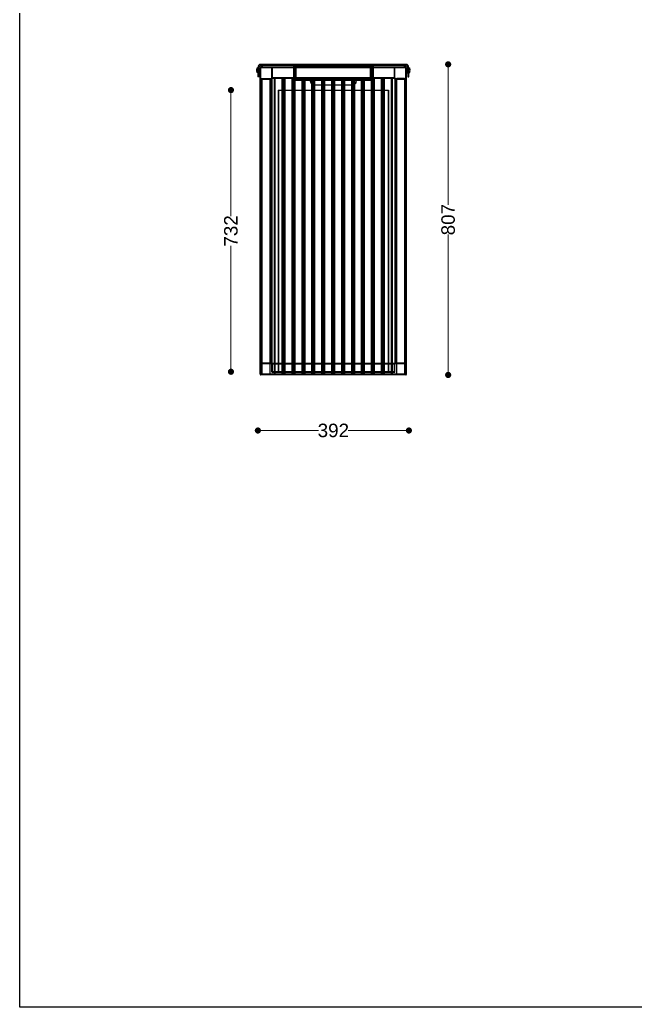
# Model space of a CAD drawing. Header units: millimetres. Extents: x 10366 to 13995, y 24552 to 29685.
# Drawn here: x 10366 to 11965, y 24552 to 27119 of the extents above; entities that cross this region are included whole.
import ezdxf

# ---------------------------------------------------------------- set-up
doc = ezdxf.new("R2010")
doc.units = ezdxf.units.MM
doc.header["$LTSCALE"] = 3
doc.layers.add('DomyÅ›lny', color=7, linetype='Continuous')
doc.layers.add('Hidden_lines', color=7, linetype='Continuous')
doc.styles.get("Standard").update_dxf_attribs({"font": 'arial.ttf'})
doc.dimstyles.new('MATEUSZ', dxfattribs={"dimtxt": 35, "dimasz": 16, "dimexe": 0.18, "dimexo": 0.0625, "dimgap": 0.09, "dimtad": 0, "dimdec": 0, "dimdsep": 46, "dimtxsty": 'Standard', "dimblk": 'DOT', "dimcen": 0.09, "dimse1": 1, "dimse2": 1, "dimadec": 0, "dimazin": 0, "dimtfac": 1, "dimtdec": 0, "dimtofl": 0, "dimtmove": 0, "dimatfit": 3, "dimfxl": 1, "dimtolj": 1, "dimtzin": 0, "dimlwd": 9, "dimlwe": 9, "dimarcsym": 0})

# ---------------------------------------------------------------- blocks, each defined once
blk = doc.blocks.new('_Dot')
at = {"color": 0, "linetype": 'ByBlock', "lineweight": -2}
blk.add_line((-0.5, 0), (-1, 0), dxfattribs=at)
at = {"color": 0, "linetype": 'ByBlock', "const_width": 0.5}
blk.add_lwpolyline([(-0.25, 0, 1), (0.25, 0, 1)], format="xyb", close=True, dxfattribs=at)
blk = doc.blocks.new('*D34')
at = {"color": 0, "lineweight": 9, "transparency": 16777216}
for p, q in [((11000.6, 26051.2), (11142.1, 26051.2)), ((11360.8, 26051.2), (11219.3, 26051.2))]:
    blk.add_line(p, q, dxfattribs=at)
at = {"layer": 'Defpoints', "color": 0, "transparency": 16777216}
for p in [(10984.6, 26970.5), (11376.8, 26970.8), (11376.8, 26051.2)]:
    blk.add_point(p, dxfattribs=at)
at = {"color": 0, "lineweight": 9, "transparency": 16777216, "xscale": 16, "yscale": 16, "zscale": 16, "rotation": 180}
blk.add_blockref('_Dot', (10984.6, 26051.2), dxfattribs=at)
at = {"color": 0, "lineweight": 9, "transparency": 16777216, "xscale": 16, "yscale": 16, "zscale": 16}
blk.add_blockref('_Dot', (11376.8, 26051.2), dxfattribs=at)
at = {"color": 0, "transparency": 16777216, "insert": (11180.7, 26051.2), "char_height": 35, "attachment_point": 5}
blk.add_mtext('\\A1;392', dxfattribs=at)
blk = doc.blocks.new('*D35')
at = {"color": 0, "lineweight": 9, "transparency": 16777216}
for p, q in [((11478.9, 26986.6), (11478.9, 26637.9)), ((11478.9, 26211.6), (11478.9, 26560.3))]:
    blk.add_line(p, q, dxfattribs=at)
at = {"layer": 'Defpoints', "color": 0, "transparency": 16777216}
for p in [(11369.1, 27002.6), (11365.7, 26195.6), (11478.9, 26195.6)]:
    blk.add_point(p, dxfattribs=at)
at = {"color": 0, "lineweight": 9, "transparency": 16777216, "xscale": 16, "yscale": 16, "zscale": 16}
for p, rotation in [((11478.9, 27002.6), 90), ((11478.9, 26195.6), 270)]:
    blk.add_blockref('_Dot', p, dxfattribs=dict(at, rotation=rotation))
at = {"color": 0, "transparency": 16777216, "insert": (11478.9, 26599.1), "char_height": 35, "attachment_point": 5, "rotation": 90}
blk.add_mtext('\\A1;807', dxfattribs=at)
blk = doc.blocks.new('*D38')
at = {"color": 0, "lineweight": 9, "transparency": 16777216}
for p, q in [((10914.7, 26919.8), (10914.7, 26608.2)), ((10914.7, 26219.8), (10914.7, 26531.4))]:
    blk.add_line(p, q, dxfattribs=at)
at = {"layer": 'Defpoints', "color": 0, "transparency": 16777216}
for p in [(11037.3, 26935.8), (10914.7, 26203.8), (11037.3, 26203.8)]:
    blk.add_point(p, dxfattribs=at)
at = {"color": 0, "lineweight": 9, "transparency": 16777216, "xscale": 16, "yscale": 16, "zscale": 16}
for p, rotation in [((10914.7, 26935.8), 90), ((10914.7, 26203.8), 270)]:
    blk.add_blockref('_Dot', p, dxfattribs=dict(at, rotation=rotation))
at = {"color": 0, "transparency": 16777216, "insert": (10914.7, 26569.8), "char_height": 35, "attachment_point": 5, "rotation": 90}
blk.add_mtext('\\A1;732', dxfattribs=at)

msp = doc.modelspace()

# ---------------------------------------------------------------- linework, layer by layer
msp.add_lwpolyline([(10366.2, 24552.5), (10366.2, 29684.6), (13995, 29684.6), (13995, 24552.5)], close=True)
at = {"layer": 'DomyÅ›lny'}
for p, q in [((10992.3, 26999.6), (10992.3, 27002.6)), ((11369.1, 26995.6), (10992.3, 26995.6)), ((11364.1, 27002.6), (10997.3, 27002.6)), ((10997.3, 26999.6), (10997.3, 27002.6)), ((11364.1, 26999.6), (10997.3, 26999.6)), ((11079.7, 26999.6), (11077.7, 26999.6)), ((11077.7, 26995.6), (11077.7, 26999.6)), ((11079.7, 26995.6), (11079.7, 26999.6)), ((11080.7, 26995.6), (11080.7, 26998.7)), ((11276.9, 26998.7), (11084.5, 26998.7)), ((11084.5, 26995.6), (11084.5, 26998.7)), ((11276.9, 26995.6), (11276.9, 26998.7)), ((11280.7, 26995.6), (11280.7, 26998.7)), ((11281.7, 26999.6), (11281.7, 26995.6)), ((11283.7, 26999.6), (11281.7, 26999.6)), ((11283.7, 26999.6), (11283.7, 26995.6)), ((11364.1, 27002.6), (11364.1, 26999.6)), ((11369.1, 27002.6), (11369.1, 26999.6)), ((10984.6, 26994.6), (10984.6, 26978.6)), ((10987.6, 26978.6), (10984.6, 26978.6)), ((10987.6, 26970.5), (10984.6, 26970.5)), ((10987.6, 26978.6), (10987.6, 26994.6)), ((10987.6, 26994), (10990.6, 26994)), ((10990.6, 26981), (10987.6, 26981)), ((10990.7, 26197.2), (10990.7, 26994)), ((10992.3, 26197.2), (10992.3, 26994)), ((11369.1, 26994), (10992.3, 26994)), ((11369.1, 26197.2), (11369.1, 26994)), ((11370.7, 26197.2), (11370.7, 26994)), ((11370.8, 26994), (11373.8, 26994)), ((11373.8, 26981), (11370.8, 26981)), ((11373.8, 26978.6), (11373.8, 26994.6)), ((11373.8, 26978.6), (11376.8, 26978.6)), ((11373.8, 26970.5), (11376.8, 26970.5)), ((11376.8, 26994.6), (11376.8, 26978.6)), ((11019.1, 26964), (11019.1, 26227.2)), ((11020.7, 26964), (11020.7, 26227.2)), ((11339.1, 26967.2), (11022.3, 26967.2)), ((11339.1, 26965.6), (11022.3, 26965.6)), ((11027.7, 26225.6), (11027.7, 26965.6)), ((11047.7, 26225.6), (11047.7, 26965.6)), ((11049.7, 26965.6), (11049.7, 26935.8)), ((11053.5, 26225.6), (11053.5, 26965.6)), ((11073.5, 26225.6), (11073.5, 26965.6)), ((11075.5, 26965.6), (11075.5, 26935.8)), ((11079.4, 26225.6), (11079.4, 26965.6)), ((11099.4, 26225.6), (11099.4, 26965.6)), ((11099.4, 26963.7), (11105.2, 26963.7)), ((11105.2, 26962.7), (11099.4, 26962.7)), ((11105.2, 26960.7), (11099.4, 26960.7)), ((11101.3, 26963.7), (11101.3, 26962.7)), ((11101.3, 26960.7), (11101.3, 26935.8)), ((11105.2, 26225.6), (11105.2, 26965.6)), ((11125.2, 26225.6), (11125.2, 26965.6)), ((11125.2, 26963.7), (11131, 26963.7)), ((11125.2, 26963.7), (11131, 26963.7)), ((11127.1, 26950.4), (11127.1, 26935.8)), ((11131, 26225.6), (11131, 26965.6)), ((11151, 26225.6), (11151, 26965.6)), ((11151, 26963.7), (11156.8, 26963.7)), ((11151, 26963.7), (11156.8, 26963.7)), ((11151, 26949.7), (11156.8, 26949.7)), ((11152.9, 26949.7), (11152.9, 26935.8)), ((11156.8, 26225.6), (11156.8, 26965.6)), ((11176.8, 26225.6), (11176.8, 26965.6)), ((11176.8, 26963.7), (11182.6, 26963.7)), ((11176.8, 26963.7), (11182.6, 26963.7)), ((11176.8, 26949.7), (11182.6, 26949.7)), ((11178.8, 26949.7), (11178.8, 26935.8)), ((11182.6, 26225.6), (11182.6, 26965.6)), ((11202.6, 26225.6), (11202.6, 26965.6)), ((11202.6, 26963.7), (11208.4, 26963.7)), ((11202.6, 26963.7), (11208.4, 26963.7)), ((11202.6, 26949.7), (11208.4, 26949.7)), ((11204.6, 26949.7), (11204.6, 26935.8)), ((11208.4, 26225.6), (11208.4, 26965.6)), ((11228.4, 26225.6), (11228.4, 26965.6)), ((11228.4, 26963.7), (11234.2, 26963.7)), ((11228.4, 26963.7), (11234.2, 26963.7)), ((11228.4, 26949.7), (11230.7, 26949.7)), ((11230.4, 26949.7), (11230.4, 26935.8)), ((11234.2, 26225.6), (11234.2, 26965.6)), ((11254.2, 26225.6), (11254.2, 26965.6)), ((11254.2, 26963.7), (11260.1, 26963.7)), ((11260.1, 26962.7), (11254.2, 26962.7)), ((11260.1, 26960.7), (11254.2, 26960.7)), ((11256.2, 26963.7), (11256.2, 26962.7)), ((11256.2, 26960.7), (11256.2, 26935.8)), ((11260.1, 26225.6), (11260.1, 26965.6)), ((11280.1, 26225.6), (11280.1, 26965.6)), ((11280.7, 26963.7), (11280.7, 26965.6)), ((11282, 26961.7), (11282, 26935.8)), ((11285.9, 26225.6), (11285.9, 26965.6)), ((11305.9, 26225.6), (11305.9, 26965.6)), ((11307.8, 26965.6), (11307.8, 26935.8)), ((11311.7, 26225.6), (11311.7, 26965.6)), ((11331.7, 26225.6), (11331.7, 26965.6)), ((11333.7, 26965.6), (11333.7, 26225.6)), ((11340.7, 26964), (11340.7, 26227.2)), ((11342.3, 26964), (11342.3, 26227.2)), ((11047.7, 26935.8), (11053.5, 26935.8)), ((11073.5, 26935.8), (11079.4, 26935.8)), ((11099.4, 26935.8), (11105.2, 26935.8)), ((11125.2, 26935.8), (11131, 26935.8)), ((11151, 26935.8), (11156.8, 26935.8)), ((11176.8, 26935.8), (11182.6, 26935.8)), ((11202.6, 26935.8), (11208.4, 26935.8)), ((11228.4, 26935.8), (11234.2, 26935.8)), ((11254.2, 26935.8), (11260.1, 26935.8)), ((11280.1, 26935.8), (11285.9, 26935.8)), ((11305.9, 26935.8), (11311.7, 26935.8)), ((11339.1, 26225.6), (11022.3, 26225.6)), ((11339.1, 26224), (11022.3, 26224)), ((11369.1, 26197.2), (10992.3, 26197.2)), ((11369.1, 26195.6), (10992.3, 26195.6))]:
    msp.add_line(p, q, dxfattribs=at)
for points in [[(10997.3, 27002.6, 0), (10992.3, 27002.6, 0)], [(10992.3, 26999.6, 0), (10992.3, 26999.6, 0), (10992.3, 26999.6, 0), (10992.3, 26999.6, 0), (10992.3, 26999.6, 0), (10992.3, 26999.6, 0), (10992.3, 26999.6, 0), (10992.3, 26999.6, 0), (10992.3, 26999.6, 0), (10992.3, 26999.6, 0), (10992.3, 26999.6, 0), (10992.3, 26999.6, 0), (10992.3, 26999.6, 0), (10992.3, 26999.6, 0), (10992.3, 26999.6, 0), (10992.4, 26999.6, 0), (10992.9, 26999.6, 0), (10997.3, 26999.6, 0)], [(10992.3, 26995.6, 0), (10992.3, 26995.6, 0), (10992.3, 26995.6, 0), (10992.3, 26995.6, 0), (10992.3, 26995.6, 0), (10992.3, 26995.6, 0), (10992.3, 26995.6, 0), (10992.3, 26995.6, 0), (10992.3, 26995.6, 0), (10992.3, 26995.6, 0), (10992.3, 26995.6, 0), (10992.3, 26995.6, 0), (10992.3, 26995.6, 0), (10992.3, 26995.6, 0), (10992.3, 26995.6, 0), (10992.3, 26995.6, 0), (10992.3, 26995.4, 0), (10992.3, 26994, 0)], [(11080.7, 26998.7, 0), (11080.7, 26998.7, 0), (11080.7, 26998.7, 0), (11080.7, 26998.7, 0), (11080.7, 26998.7, 0), (11080.7, 26998.7, 0), (11080.7, 26998.7, 0), (11080.7, 26998.7, 0), (11080.7, 26998.7, 0), (11080.7, 26998.7, 0), (11080.7, 26998.7, 0), (11080.7, 26998.7, 0), (11080.7, 26998.7, 0), (11080.8, 26998.7, 0), (11081.8, 26998.7, 0), (11084.5, 26998.7, 0)], [(11276.9, 26998.7, 0), (11280.7, 26998.7, 0)], [(11369.1, 27002.6, 0), (11369.1, 27002.6, 0), (11369.1, 27002.6, 0), (11369.1, 27002.6, 0), (11369.1, 27002.6, 0), (11369.1, 27002.6, 0), (11369.1, 27002.6, 0), (11369.1, 27002.6, 0), (11369.1, 27002.6, 0), (11369.1, 27002.6, 0), (11369.1, 27002.6, 0), (11369.1, 27002.6, 0), (11369.1, 27002.6, 0), (11369.1, 27002.6, 0), (11369.1, 27002.6, 0), (11368.9, 27002.6, 0), (11368.5, 27002.6, 0), (11364.1, 27002.6, 0)], [(11364.1, 26999.6, 0), (11369.1, 26999.6, 0)], [(11369.1, 26994, 0), (11369.1, 26995.6, 0)], [(10982, 26987.5, 0), (10982, 26987.5, 0), (10982, 26987.5, 0), (10982, 26987.5, 0), (10982, 26987.5, 0), (10982, 26987.5, 0), (10982, 26987.5, 0), (10982, 26987.5, 0), (10982, 26987.5, 0), (10982, 26987.5, 0), (10982, 26987.5, 0), (10982, 26987.5, 0), (10982, 26987.5, 0), (10982, 26987.5, 0), (10982.2, 26990, 0), (10982.4, 26991.3, 0), (10982.7, 26992.5, 0), (10983, 26993.1, 0), (10983.2, 26993.4, 0), (10983.4, 26993.7, 0), (10983.5, 26993.8, 0), (10983.6, 26993.9, 0), (10983.7, 26993.9, 0), (10983.8, 26994, 0), (10983.9, 26994, 0), (10984, 26994, 0), (10984, 26994, 0), (10984.1, 26994, 0), (10984.2, 26994, 0), (10984.2, 26993.9, 0), (10984.3, 26993.9, 0), (10984.4, 26993.8, 0), (10984.6, 26993.7, 0)], [(10984.6, 26981.3, 0), (10984.5, 26981.2, 0), (10984.4, 26981.1, 0), (10984.3, 26981.1, 0), (10984.2, 26981, 0), (10984.2, 26981, 0), (10984.1, 26981, 0), (10984, 26981, 0), (10984, 26981, 0), (10983.9, 26981, 0), (10983.9, 26981, 0), (10983.8, 26981, 0), (10983.7, 26981, 0), (10983.6, 26981.1, 0), (10983.5, 26981.2, 0), (10983.4, 26981.3, 0), (10983.3, 26981.4, 0), (10983.1, 26981.7, 0), (10982.9, 26982.1, 0), (10982.5, 26983.1, 0), (10982.3, 26984, 0), (10982.2, 26985, 0), (10982, 26987.5, 0)], [(10984.6, 26978.6, 0), (10984.6, 26970.5, 0)], [(10987.6, 26987.5, 0), (10987.6, 26992.1, 0), (10987.6, 26993.5, 0), (10987.6, 26993.9, 0), (10987.6, 26994, 0), (10987.6, 26994, 0), (10987.6, 26994, 0), (10987.6, 26994, 0), (10987.6, 26994, 0), (10987.6, 26994, 0), (10987.6, 26994, 0), (10987.6, 26994, 0), (10987.6, 26994, 0), (10987.6, 26994, 0), (10987.6, 26994, 0), (10987.6, 26994, 0), (10987.6, 26994, 0), (10987.6, 26994, 0), (10987.6, 26994, 0)], [(10987.6, 26981, 0), (10987.6, 26981, 0), (10987.6, 26981, 0), (10987.6, 26981, 0), (10987.6, 26981, 0), (10987.6, 26981, 0), (10987.6, 26981, 0), (10987.6, 26981, 0), (10987.6, 26981, 0), (10987.6, 26981, 0), (10987.6, 26981, 0), (10987.6, 26981, 0), (10987.6, 26981, 0), (10987.6, 26981, 0), (10987.6, 26981, 0), (10987.6, 26981.2, 0), (10987.6, 26981.8, 0), (10987.6, 26987.5, 0)], [(10987.6, 26970.5, 0), (10987.6, 26970.5, 0), (10987.6, 26970.5, 0), (10987.6, 26970.5, 0), (10987.6, 26970.5, 0), (10987.6, 26970.5, 0), (10987.6, 26970.5, 0), (10987.6, 26970.5, 0), (10987.6, 26970.5, 0), (10987.6, 26970.5, 0), (10987.6, 26970.5, 0), (10987.6, 26970.5, 0), (10987.6, 26970.6, 0), (10987.6, 26970.6, 0), (10987.6, 26970.8, 0), (10987.6, 26971.5, 0), (10987.6, 26978.6, 0)], [(10992.3, 26994, 0), (10990.7, 26994, 0)], [(11370.7, 26994, 0), (11370.7, 26994, 0), (11370.7, 26994, 0), (11370.7, 26994, 0), (11370.7, 26994, 0), (11370.7, 26994, 0), (11370.7, 26994, 0), (11370.7, 26994, 0), (11370.7, 26994, 0), (11370.7, 26994, 0), (11370.7, 26994, 0), (11370.7, 26994, 0), (11370.7, 26994, 0), (11370.7, 26994, 0), (11370.7, 26994, 0), (11370.6, 26994, 0), (11370.5, 26994, 0), (11369.1, 26994, 0)], [(11373.8, 26978.6, 0), (11373.8, 26970.5, 0)], [(11376.8, 26993.7, 0), (11376.9, 26993.8, 0), (11377, 26993.9, 0), (11377.1, 26993.9, 0), (11377.2, 26994, 0), (11377.3, 26994, 0), (11377.4, 26994, 0), (11377.5, 26994, 0), (11377.6, 26994, 0), (11377.7, 26993.9, 0), (11377.8, 26993.8, 0), (11377.9, 26993.8, 0), (11378.1, 26993.6, 0), (11378.2, 26993.4, 0), (11378.4, 26993, 0), (11378.6, 26992.6, 0), (11378.9, 26991.8, 0), (11379.2, 26990.1, 0), (11379.3, 26988.4, 0)], [(11379.3, 26986.6, 0), (11379.2, 26984.9, 0), (11378.9, 26983.2, 0), (11378.6, 26982.3, 0), (11378.4, 26981.9, 0), (11378.2, 26981.6, 0), (11378.1, 26981.4, 0), (11377.9, 26981.2, 0), (11377.8, 26981.1, 0), (11377.7, 26981.1, 0), (11377.6, 26981, 0), (11377.5, 26981, 0), (11377.4, 26981, 0), (11377.3, 26981, 0), (11377.2, 26981, 0), (11377.1, 26981.1, 0), (11377, 26981.1, 0), (11376.9, 26981.2, 0), (11376.8, 26981.3, 0)], [(11376.8, 26970.5, 0), (11376.8, 26970.5, 0), (11376.8, 26970.5, 0), (11376.8, 26970.5, 0), (11376.8, 26970.5, 0), (11376.8, 26970.5, 0), (11376.8, 26970.5, 0), (11376.8, 26970.5, 0), (11376.8, 26970.5, 0), (11376.8, 26970.5, 0), (11376.8, 26970.5, 0), (11376.8, 26970.5, 0), (11376.8, 26970.6, 0), (11376.8, 26970.6, 0), (11376.8, 26970.8, 0), (11376.8, 26971.5, 0), (11376.8, 26978.6, 0)], [(11020.7, 26964, 0), (11020.7, 26964, 0), (11020.7, 26964, 0), (11020.7, 26964, 0), (11020.7, 26964, 0), (11020.7, 26964, 0), (11020.7, 26964, 0), (11020.7, 26964, 0), (11020.7, 26964, 0), (11020.7, 26964, 0), (11020.7, 26964, 0), (11020.7, 26964, 0), (11020.7, 26964, 0), (11020.7, 26964, 0), (11020.6, 26964, 0), (11020.5, 26964, 0), (11019.1, 26964, 0)], [(11022.3, 26967.2, 0), (11022.3, 26965.6, 0)], [(11280.1, 26963.7, 0), (11280.5, 26963.7, 0), (11280.7, 26963.7, 0), (11280.7, 26963.7, 0), (11280.7, 26963.7, 0), (11280.7, 26963.7, 0), (11280.7, 26963.7, 0), (11280.7, 26963.7, 0), (11280.7, 26963.7, 0), (11280.7, 26963.7, 0), (11280.7, 26963.7, 0), (11280.7, 26963.7, 0), (11280.7, 26963.7, 0), (11280.7, 26963.7, 0), (11280.7, 26963.7, 0), (11280.7, 26963.7, 0), (11280.7, 26963.7, 0)], [(11339.1, 26965.6, 0), (11339.1, 26965.6, 0), (11339.1, 26965.6, 0), (11339.1, 26965.6, 0), (11339.1, 26965.6, 0), (11339.1, 26965.6, 0), (11339.1, 26965.6, 0), (11339.1, 26965.6, 0), (11339.1, 26965.6, 0), (11339.1, 26965.6, 0), (11339.1, 26965.6, 0), (11339.1, 26965.6, 0), (11339.1, 26965.6, 0), (11339.1, 26965.6, 0), (11339.1, 26965.6, 0), (11339.1, 26965.8, 0), (11339.1, 26967.2, 0)], [(11342.3, 26964, 0), (11340.7, 26964, 0)], [(11019.1, 26227.2, 0), (11020.7, 26227.2, 0)], [(11022.3, 26225.6, 0), (11022.3, 26225.6, 0), (11022.3, 26225.6, 0), (11022.3, 26225.6, 0), (11022.3, 26225.6, 0), (11022.3, 26225.6, 0), (11022.3, 26225.6, 0), (11022.3, 26225.6, 0), (11022.3, 26225.6, 0), (11022.3, 26225.6, 0), (11022.3, 26225.6, 0), (11022.3, 26225.6, 0), (11022.3, 26225.6, 0), (11022.3, 26225.6, 0), (11022.3, 26225.6, 0), (11022.3, 26225.6, 0), (11022.3, 26225.4, 0), (11022.3, 26224, 0)], [(11339.1, 26224, 0), (11339.1, 26225.6, 0)], [(11340.7, 26227.2, 0), (11340.7, 26227.2, 0), (11340.7, 26227.2, 0), (11340.7, 26227.2, 0), (11340.7, 26227.2, 0), (11340.7, 26227.2, 0), (11340.7, 26227.2, 0), (11340.7, 26227.2, 0), (11340.7, 26227.2, 0), (11340.7, 26227.2, 0), (11340.7, 26227.2, 0), (11340.7, 26227.2, 0), (11340.7, 26227.2, 0), (11340.7, 26227.2, 0), (11340.7, 26227.2, 0), (11340.9, 26227.2, 0), (11342.3, 26227.2, 0)], [(10990.7, 26197.2, 0), (10990.7, 26197.2, 0), (10990.7, 26197.2, 0), (10990.7, 26197.2, 0), (10990.7, 26197.2, 0), (10990.7, 26197.2, 0), (10990.7, 26197.2, 0), (10990.7, 26197.2, 0), (10990.7, 26197.2, 0), (10990.7, 26197.2, 0), (10990.7, 26197.2, 0), (10990.7, 26197.2, 0), (10990.7, 26197.2, 0), (10990.7, 26197.2, 0), (10990.7, 26197.2, 0), (10990.7, 26197.2, 0), (10990.9, 26197.2, 0), (10992.3, 26197.2, 0)], [(10992.3, 26197.2, 0), (10992.3, 26195.6, 0)], [(11369.1, 26195.6, 0), (11369.1, 26195.6, 0), (11369.1, 26195.6, 0), (11369.1, 26195.6, 0), (11369.1, 26195.6, 0), (11369.1, 26195.6, 0), (11369.1, 26195.6, 0), (11369.1, 26195.6, 0), (11369.1, 26195.6, 0), (11369.1, 26195.6, 0), (11369.1, 26195.6, 0), (11369.1, 26195.6, 0), (11369.1, 26195.6, 0), (11369.1, 26195.6, 0), (11369.1, 26195.6, 0), (11369.1, 26195.6, 0), (11369.1, 26195.8, 0), (11369.1, 26197.2, 0)], [(11369.1, 26197.2, 0), (11370.7, 26197.2, 0)]]:
    msp.add_polyline3d(points, dxfattribs=at)
for points in [[(11109.9, 27002.6, 0), (11104.9, 27002.6, 0), (11109.9, 27002.6, 0), (11114.9, 27002.6, 0)], [(11109.9, 26999.6, 0), (11104.9, 26999.6, 0), (11109.9, 26999.6, 0), (11114.9, 26999.6, 0)], [(11130.9, 26999.6, 0), (11123.9, 26999.6, 0), (11130.9, 26999.6, 0), (11137.9, 26999.6, 0)], [(11151.9, 26999.6, 0), (11144.9, 26999.6, 0), (11151.9, 26999.6, 0), (11156.9, 26999.6, 0), (11158.5, 26999.6, 0), (11158.8, 26999.6, 0), (11158.9, 26999.6, 0), (11158.9, 26999.6, 0), (11158.9, 26999.6, 0), (11158.9, 26999.6, 0), (11158.9, 26999.6, 0), (11158.9, 26999.6, 0), (11158.9, 26999.6, 0), (11158.9, 26999.6, 0), (11158.9, 26999.6, 0), (11158.9, 26999.6, 0), (11158.9, 26999.6, 0), (11158.9, 26999.6, 0), (11158.9, 26999.6, 0), (11158.9, 26999.6, 0), (11158.9, 26999.6, 0), (11158.9, 26999.6, 0), (11158.9, 26999.6, 0), (11158.9, 26999.6, 0), (11158.9, 26999.6, 0), (11158.9, 26999.6, 0), (11158.9, 26999.6, 0), (11158.9, 26999.6, 0), (11158.9, 26999.6, 0), (11158.9, 26999.6, 0), (11158.7, 26999.6, 0), (11158.1, 26999.6, 0)], [(11180.7, 26999.6, 0), (11165.7, 26999.6, 0), (11180.7, 26999.6, 0), (11195.7, 26999.6, 0)], [(11209.4, 26999.6, 0), (11216.4, 26999.6, 0), (11209.4, 26999.6, 0), (11202.4, 26999.6, 0)], [(11370.8, 26987.5, 0), (11370.8, 26994, 0), (11370.8, 26987.5, 0), (11370.8, 26981, 0)]]:
    msp.add_polyline3d(points, close=True, dxfattribs=at)
for centre, radius, start, end in [((10992.6, 26994.6), 8.02, 92.224, 180), ((10992.6, 26994.6), 5.02, 93.5545, 180), ((10992.3, 26994), 1.6, 90, 180), ((11019.1, 26994), 1.6, 61.6465, 90), ((11342.3, 26994), 1.6, 90, 110.1996), ((11368.8, 26994.6), 8.02, 0, 87.776), ((11368.8, 26994.6), 8.02, 0, 87.776), ((11368.8, 26994.6), 5.02, 0, 86.4455), ((11369.1, 26994), 1.6, 0, 90), ((10992.3, 26967.2), 1.6, 180, 212.8941), ((11022.3, 26964), 3.2, 90, 180), ((11022.3, 26964), 1.6, 90, 180), ((11082.2, 26965.2), 4.49, 180, 231.0161), ((11130.7, 26959.7), 10, 236.4977, 270), ((11230.7, 26959.7), 10, 270, 290.8248), ((11279.2, 26965.2), 4.49, 281.0434, 0), ((11279.2, 26965.2), 2.49, 290.2069, 0), ((11339.1, 26964), 3.2, 0, 90), ((11339.1, 26964), 1.6, 0, 90), ((11369.1, 26967.2), 1.6, 327.1068, 0), ((11022.3, 26227.2), 3.2, 180, 270), ((11022.3, 26227.2), 1.6, 180, 270), ((11339.1, 26227.2), 3.2, 270, 0), ((11339.1, 26227.2), 1.6, 270, 0), ((10992.3, 26224), 1.6, 148.7813, 180), ((11369.1, 26224), 1.6, 0, 28.1796), ((10992.3, 26197.2), 1.6, 180, 270), ((11369.1, 26197.2), 1.6, 270, 0)]:
    msp.add_arc(centre, radius, start, end, dxfattribs=at)
at = {"layer": 'Hidden_lines'}
for p, q in [((11077.7, 26965.6), (11077.7, 26995.6)), ((11079.7, 26965.2), (11079.7, 26995.6)), ((11080.7, 26963.7), (11080.7, 26995.6)), ((11081.9, 26963.7), (11081.9, 26998.7)), ((11084.2, 26963.7), (11084.2, 26998.7)), ((11084.5, 26963.7), (11084.5, 26995.6)), ((11104.9, 26999.6), (11104.9, 27002.6)), ((11114.9, 27002.6), (11114.9, 26999.6)), ((11123.9, 26999.6), (11123.9, 27002.6)), ((11137.9, 27002.6), (11137.9, 26999.6)), ((11144.9, 26999.6), (11144.9, 27002.6)), ((11158.9, 27002.6), (11158.9, 26999.6)), ((11165.7, 26999.6), (11165.7, 27002.6)), ((11195.7, 27002.6), (11195.7, 26999.6)), ((11202.4, 26999.6), (11202.4, 27002.6)), ((11216.4, 27002.6), (11216.4, 26999.6)), ((11223.4, 26999.6), (11223.4, 27002.6)), ((11237.4, 27002.6), (11237.4, 26999.6)), ((11246.4, 26999.6), (11246.4, 27002.6)), ((11256.4, 27002.6), (11256.4, 26999.6)), ((11276.9, 26963.7), (11276.9, 26995.6)), ((11277.2, 26963.7), (11277.2, 26998.7)), ((11279.5, 26963.7), (11279.5, 26998.7)), ((11280.7, 26965.6), (11280.7, 26995.6)), ((11281.7, 26995.6), (11281.7, 26965.2)), ((11283.7, 26995.6), (11283.7, 26965.2)), ((10984.6, 26992), (10987.6, 26992)), ((10987.6, 26983), (10984.6, 26983)), ((11020.7, 26967.2), (11020.7, 26994)), ((11022.3, 26967.2), (11022.3, 26994)), ((11339.1, 26967.2), (11339.1, 26994)), ((11340.7, 26967.2), (11340.7, 26994)), ((11373.8, 26992), (11376.8, 26992)), ((11376.8, 26983), (11373.8, 26983)), ((10992.3, 26965.6), (11019.1, 26965.6)), ((10992.3, 26964), (11019.1, 26964)), ((10995.7, 26195.6), (10995.7, 26965.6)), ((11015.7, 26965.6), (11015.7, 26195.6)), ((11029.7, 26195.6), (11029.7, 26965.6)), ((11055.5, 26195.6), (11055.5, 26965.6)), ((11081.3, 26195.6), (11081.3, 26965.6)), ((11099.4, 26962.7), (11082.2, 26962.7)), ((11099.4, 26960.7), (11082.2, 26960.7)), ((11084.5, 26963.7), (11099.4, 26963.7)), ((11101.3, 26965.6), (11101.3, 26963.7)), ((11101.3, 26962.7), (11101.3, 26960.7)), ((11105.2, 26963.7), (11125.2, 26963.7)), ((11120.7, 26962.7), (11105.2, 26962.7)), ((11120.7, 26960.7), (11105.2, 26960.7)), ((11107.1, 26195.6), (11107.1, 26965.6)), ((11120.7, 26963.7), (11120.7, 26959.7)), ((11120.7, 26963.7), (11125.2, 26963.7)), ((11120.7, 26962.7), (11120.7, 26960.7)), ((11240.7, 26962.7), (11120.7, 26962.7)), ((11240.7, 26960.7), (11120.7, 26960.7)), ((11127.1, 26965.6), (11127.1, 26950.4)), ((11131, 26963.7), (11151, 26963.7)), ((11131, 26963.7), (11151, 26963.7)), ((11131, 26949.7), (11151, 26949.7)), ((11132.9, 26195.6), (11132.9, 26965.6)), ((11152.9, 26965.6), (11152.9, 26949.7)), ((11156.8, 26963.7), (11176.8, 26963.7)), ((11156.8, 26963.7), (11176.8, 26963.7)), ((11156.8, 26949.7), (11176.8, 26949.7)), ((11158.8, 26195.6), (11158.8, 26965.6)), ((11178.8, 26965.6), (11178.8, 26949.7)), ((11182.6, 26963.7), (11202.6, 26963.7)), ((11182.6, 26963.7), (11202.6, 26963.7)), ((11182.6, 26949.7), (11202.6, 26949.7)), ((11184.6, 26195.6), (11184.6, 26965.6)), ((11204.6, 26965.6), (11204.6, 26949.7)), ((11208.4, 26963.7), (11228.4, 26963.7)), ((11208.4, 26963.7), (11228.4, 26963.7)), ((11208.4, 26949.7), (11228.4, 26949.7)), ((11210.4, 26195.6), (11210.4, 26965.6)), ((11230.4, 26965.6), (11230.4, 26949.7)), ((11234.2, 26963.7), (11254.2, 26963.7)), ((11234.2, 26963.7), (11240.7, 26963.7)), ((11236.2, 26195.6), (11236.2, 26965.6)), ((11240.7, 26963.7), (11240.7, 26959.7)), ((11254.2, 26962.7), (11240.7, 26962.7)), ((11240.7, 26962.7), (11240.7, 26960.7)), ((11254.2, 26960.7), (11240.7, 26960.7)), ((11256.2, 26965.6), (11256.2, 26963.7)), ((11256.2, 26962.7), (11256.2, 26960.7)), ((11260.1, 26963.7), (11276.9, 26963.7)), ((11279.2, 26962.7), (11260.1, 26962.7)), ((11279.2, 26960.7), (11260.1, 26960.7)), ((11262, 26195.6), (11262, 26965.6)), ((11282, 26965.6), (11282, 26961.7)), ((11287.8, 26195.6), (11287.8, 26965.6)), ((11313.7, 26195.6), (11313.7, 26965.6)), ((11342.3, 26965.6), (11369.1, 26965.6)), ((11342.3, 26964), (11369.1, 26964)), ((11345.7, 26195.6), (11345.7, 26965.6)), ((11365.7, 26965.6), (11365.7, 26195.6)), ((11037.3, 26935.8), (11037.3, 26203.8)), ((11037.3, 26935.8), (11047.7, 26935.8)), ((11037.3, 26924.6), (11038.3, 26924.6)), ((11038.3, 26935.8), (11038.3, 26203.8)), ((11049.7, 26935.8), (11049.7, 26195.6)), ((11053.5, 26935.8), (11073.5, 26935.8)), ((11075.5, 26935.8), (11075.5, 26195.6)), ((11079.4, 26935.8), (11099.4, 26935.8)), ((11101.3, 26935.8), (11101.3, 26195.6)), ((11105.2, 26935.8), (11125.2, 26935.8)), ((11127.1, 26935.8), (11127.1, 26195.6)), ((11131, 26935.8), (11151, 26935.8)), ((11152.9, 26935.8), (11152.9, 26195.6)), ((11156.8, 26935.8), (11176.8, 26935.8)), ((11178.8, 26935.8), (11178.8, 26195.6)), ((11182.6, 26935.8), (11202.6, 26935.8)), ((11204.6, 26935.8), (11204.6, 26195.6)), ((11208.4, 26935.8), (11228.4, 26935.8)), ((11230.4, 26935.8), (11230.4, 26195.6)), ((11234.2, 26935.8), (11254.2, 26935.8)), ((11256.2, 26935.8), (11256.2, 26195.6)), ((11260.1, 26935.8), (11280.1, 26935.8)), ((11282, 26935.8), (11282, 26195.6)), ((11285.9, 26935.8), (11305.9, 26935.8)), ((11307.8, 26935.8), (11307.8, 26195.6)), ((11311.7, 26935.8), (11324.1, 26935.8)), ((11323.1, 26935.8), (11323.1, 26203.8)), ((11323.1, 26924.6), (11324.1, 26924.6)), ((11324.1, 26935.8), (11324.1, 26203.8)), ((11037.3, 26904.6), (11038.3, 26904.6)), ((11323.1, 26904.6), (11324.1, 26904.6)), ((11037.3, 26884.6), (11038.3, 26884.6)), ((11323.1, 26884.6), (11324.1, 26884.6)), ((10992.3, 26227.2), (11019.1, 26227.2)), ((10992.3, 26225.6), (11019.1, 26225.6)), ((11027.7, 26195.6), (11027.7, 26225.6)), ((11047.7, 26195.6), (11047.7, 26225.6)), ((11053.5, 26195.6), (11053.5, 26225.6)), ((11073.5, 26195.6), (11073.5, 26225.6)), ((11079.4, 26195.6), (11079.4, 26225.6)), ((11099.4, 26195.6), (11099.4, 26225.6)), ((11105.2, 26195.6), (11105.2, 26225.6)), ((11125.2, 26195.6), (11125.2, 26225.6)), ((11131, 26195.6), (11131, 26225.6)), ((11151, 26195.6), (11151, 26225.6)), ((11156.8, 26195.6), (11156.8, 26225.6)), ((11176.8, 26195.6), (11176.8, 26225.6)), ((11182.6, 26195.6), (11182.6, 26225.6)), ((11202.6, 26195.6), (11202.6, 26225.6)), ((11208.4, 26195.6), (11208.4, 26225.6)), ((11228.4, 26195.6), (11228.4, 26225.6)), ((11234.2, 26195.6), (11234.2, 26225.6)), ((11254.2, 26195.6), (11254.2, 26225.6)), ((11260.1, 26195.6), (11260.1, 26225.6)), ((11280.1, 26195.6), (11280.1, 26225.6)), ((11285.9, 26195.6), (11285.9, 26225.6)), ((11305.9, 26195.6), (11305.9, 26225.6)), ((11311.7, 26195.6), (11311.7, 26225.6)), ((11331.7, 26195.6), (11331.7, 26225.6)), ((11333.7, 26225.6), (11333.7, 26195.6)), ((11342.3, 26227.2), (11369.1, 26227.2)), ((11342.3, 26225.6), (11369.1, 26225.6)), ((11020.7, 26203.8), (11020.7, 26224)), ((11022.3, 26203.8), (11022.3, 26224)), ((11339.1, 26203.8), (11022.3, 26203.8)), ((11339.1, 26202.2), (11022.3, 26202.2)), ((11038.3, 26203.8), (11038.3, 26204.8)), ((11038.3, 26204.8), (11323.1, 26204.8)), ((11323.1, 26203.8), (11323.1, 26204.8)), ((11339.1, 26203.8), (11339.1, 26224)), ((11340.7, 26203.8), (11340.7, 26224))]:
    msp.add_line(p, q, dxfattribs=at)
for points in [[(11022.3, 26994, 0), (11022.3, 26995.6, 0)], [(11339.1, 26995.6, 0), (11339.1, 26995.6, 0), (11339.1, 26995.6, 0), (11339.1, 26995.6, 0), (11339.1, 26995.6, 0), (11339.1, 26995.6, 0), (11339.1, 26995.6, 0), (11339.1, 26995.6, 0), (11339.1, 26995.6, 0), (11339.1, 26995.6, 0), (11339.1, 26995.6, 0), (11339.1, 26995.6, 0), (11339.1, 26995.6, 0), (11339.1, 26995.6, 0), (11339.1, 26995.6, 0), (11339.1, 26995.6, 0), (11339.1, 26995.4, 0), (11339.1, 26994, 0)], [(10984.6, 26993.7, 0), (10984.7, 26993.6, 0), (10984.9, 26993.3, 0), (10985.1, 26992.9, 0), (10985.4, 26992.1, 0), (10985.7, 26990.5, 0), (10986, 26987.5, 0)], [(10986, 26987.5, 0), (10986, 26987.5, 0), (10986, 26987.5, 0), (10985.9, 26985.9, 0), (10985.7, 26984.3, 0), (10985.3, 26982.7, 0), (10985, 26981.9, 0), (10984.8, 26981.6, 0), (10984.7, 26981.4, 0), (10984.6, 26981.3, 0)], [(10987.6, 26994, 0), (10987.6, 26994, 0), (10987.6, 26994, 0), (10987.6, 26994, 0), (10987.6, 26994, 0), (10987.6, 26994, 0), (10987.6, 26994, 0), (10987.6, 26994, 0), (10987.6, 26994, 0), (10987.6, 26994, 0), (10987.6, 26994, 0), (10987.6, 26994, 0), (10987.6, 26994, 0), (10987.6, 26994, 0), (10987.6, 26993.8, 0), (10987.6, 26993.2, 0), (10987.6, 26987.7, 0), (10987.6, 26983, 0), (10987.6, 26981.5, 0), (10987.6, 26981.1, 0), (10987.6, 26981, 0), (10987.6, 26981, 0), (10987.6, 26981, 0), (10987.6, 26981, 0), (10987.6, 26981, 0), (10987.6, 26981, 0), (10987.6, 26981, 0), (10987.6, 26981, 0), (10987.6, 26981, 0), (10987.6, 26981, 0), (10987.6, 26981, 0), (10987.6, 26981, 0), (10987.6, 26981, 0), (10987.6, 26981, 0)], [(11375.4, 26987.8, 0), (11375.7, 26990.9, 0), (11376.1, 26992.4, 0), (11376.4, 26993.1, 0), (11376.6, 26993.4, 0), (11376.8, 26993.7, 0)], [(11376.8, 26981.3, 0), (11376.6, 26981.6, 0), (11376.4, 26981.9, 0), (11376.1, 26982.6, 0), (11375.9, 26983.3, 0), (11375.6, 26984.9, 0), (11375.4, 26987.2, 0)], [(10990.7, 26964, 0), (10990.7, 26964, 0), (10990.7, 26964, 0), (10990.7, 26964, 0), (10990.7, 26964, 0), (10990.7, 26964, 0), (10990.7, 26964, 0), (10990.7, 26964, 0), (10990.7, 26964, 0), (10990.7, 26964, 0), (10990.7, 26964, 0), (10990.7, 26964, 0), (10990.7, 26964, 0), (10990.7, 26964, 0), (10990.7, 26964, 0), (10990.7, 26964, 0), (10990.9, 26964, 0), (10992.3, 26964, 0)], [(11019.1, 26965.6, 0), (11019.2, 26965.6, 0), (11019.4, 26965.6, 0), (11019.5, 26965.7, 0), (11019.7, 26965.7, 0), (11019.8, 26965.8, 0), (11020, 26965.9, 0), (11020.1, 26966, 0), (11020.2, 26966.1, 0)], [(11019.1, 26965.1, 0), (11019.3, 26965.1, 0), (11019.7, 26965.2, 0), (11020.1, 26965.3, 0), (11020.7, 26965.6, 0)], [(11019.1, 26965.6, 0), (11019.1, 26965.6, 0), (11019.1, 26965.6, 0), (11019.1, 26965.6, 0), (11019.1, 26965.6, 0), (11019.1, 26965.6, 0), (11019.1, 26965.6, 0), (11019.1, 26965.6, 0), (11019.1, 26965.6, 0), (11019.1, 26965.6, 0), (11019.1, 26965.6, 0), (11019.1, 26965.6, 0), (11019.1, 26965.6, 0), (11019.1, 26965.6, 0), (11019.1, 26965.6, 0), (11019.1, 26965.6, 0), (11019.1, 26965.6, 0), (11019.1, 26965.6, 0), (11019.1, 26965.6, 0), (11019.1, 26965.4, 0), (11019.1, 26965.1, 0)], [(11019.1, 26964, 0), (11019.1, 26965.1, 0)], [(11020.7, 26967.2, 0), (11020.7, 26967.1, 0), (11020.7, 26966.9, 0), (11020.6, 26966.8, 0), (11020.6, 26966.6, 0), (11020.5, 26966.5, 0), (11020.4, 26966.3, 0), (11020.3, 26966.2, 0), (11020.2, 26966.1, 0)], [(11020.2, 26966.1, 0), (11020.2, 26966.1, 0), (11020.2, 26966.1, 0), (11020.2, 26966.1, 0), (11020.2, 26966.1, 0), (11020.2, 26966.1, 0), (11020.2, 26966.1, 0), (11020.2, 26966.1, 0), (11020.2, 26966.1, 0), (11020.2, 26966.1, 0), (11020.2, 26966.1, 0), (11020.2, 26966.1, 0), (11020.2, 26966.1, 0), (11020.3, 26966, 0), (11020.7, 26965.6, 0)], [(11020.2, 26964, 0), (11020.2, 26964.2, 0), (11020.3, 26964.6, 0), (11020.4, 26965, 0), (11020.7, 26965.6, 0)], [(11020.7, 26967.2, 0), (11020.7, 26967.2, 0), (11020.7, 26967.2, 0), (11020.7, 26967.2, 0), (11020.7, 26967.2, 0), (11020.7, 26967.2, 0), (11020.7, 26967.2, 0), (11020.7, 26967.2, 0), (11020.7, 26967.2, 0), (11020.7, 26967.2, 0), (11020.7, 26967.2, 0), (11020.7, 26967.2, 0), (11020.7, 26967.2, 0), (11020.7, 26967.2, 0), (11020.7, 26967.2, 0), (11020.7, 26967.2, 0), (11020.7, 26967.2, 0), (11020.7, 26967.2, 0), (11020.7, 26967.2, 0), (11020.9, 26967.2, 0), (11021.2, 26967.2, 0)], [(11021.2, 26967.2, 0), (11021.1, 26967, 0), (11021.1, 26966.6, 0), (11020.9, 26966.2, 0), (11020.7, 26965.6, 0)], [(11022.3, 26966.1, 0), (11022.1, 26966.1, 0), (11021.6, 26966, 0), (11021.3, 26965.9, 0), (11020.7, 26965.6, 0)], [(11021.2, 26965.1, 0), (11021.2, 26965.1, 0), (11021.2, 26965.1, 0), (11021.2, 26965.1, 0), (11021.2, 26965.1, 0), (11021.2, 26965.1, 0), (11021.2, 26965.1, 0), (11021.2, 26965.1, 0), (11021.2, 26965.1, 0), (11021.2, 26965.1, 0), (11021.2, 26965.1, 0), (11021.2, 26965.1, 0), (11021.2, 26965.1, 0), (11021.1, 26965.1, 0), (11021, 26965.3, 0), (11020.7, 26965.6, 0)], [(11022.3, 26967.2, 0), (11021.2, 26967.2, 0)], [(11080.7, 26963.7, 0), (11080.7, 26963.7, 0), (11080.7, 26963.7, 0), (11080.7, 26963.7, 0), (11080.7, 26963.7, 0), (11080.7, 26963.7, 0), (11080.7, 26963.7, 0), (11080.7, 26963.7, 0), (11080.7, 26963.7, 0), (11080.7, 26963.7, 0), (11080.7, 26963.7, 0), (11080.7, 26963.7, 0), (11080.7, 26963.7, 0), (11080.7, 26963.7, 0), (11080.7, 26963.7, 0), (11080.8, 26963.7, 0), (11081.2, 26963.7, 0), (11084.5, 26963.7, 0)], [(11276.9, 26963.7, 0), (11280.1, 26963.7, 0)], [(11339.1, 26967.2, 0), (11340.2, 26967.2, 0)], [(11339.1, 26966.1, 0), (11339.3, 26966.1, 0), (11339.7, 26966, 0), (11340.1, 26965.9, 0), (11340.7, 26965.6, 0)], [(11340.2, 26967.2, 0), (11340.2, 26967, 0), (11340.3, 26966.6, 0), (11340.4, 26966.2, 0), (11340.7, 26965.6, 0)], [(11340.7, 26967.2, 0), (11340.7, 26967.2, 0), (11340.7, 26967.2, 0), (11340.7, 26967.2, 0), (11340.7, 26967.2, 0), (11340.7, 26967.2, 0), (11340.7, 26967.2, 0), (11340.7, 26967.2, 0), (11340.7, 26967.2, 0), (11340.7, 26967.2, 0), (11340.7, 26967.2, 0), (11340.7, 26967.2, 0), (11340.7, 26967.2, 0), (11340.7, 26967.2, 0), (11340.7, 26967.2, 0), (11340.7, 26967.2, 0), (11340.7, 26967.2, 0), (11340.7, 26967.2, 0), (11340.6, 26967.2, 0), (11340.5, 26967.2, 0), (11340.2, 26967.2, 0)], [(11340.2, 26965.1, 0), (11340.2, 26965.1, 0), (11340.2, 26965.1, 0), (11340.2, 26965.1, 0), (11340.2, 26965.1, 0), (11340.2, 26965.1, 0), (11340.2, 26965.1, 0), (11340.2, 26965.1, 0), (11340.2, 26965.1, 0), (11340.2, 26965.1, 0), (11340.2, 26965.1, 0), (11340.2, 26965.1, 0), (11340.2, 26965.1, 0), (11340.2, 26965.1, 0), (11340.4, 26965.3, 0), (11340.7, 26965.6, 0)], [(11340.7, 26967.2, 0), (11340.7, 26967.1, 0), (11340.7, 26966.9, 0), (11340.8, 26966.8, 0), (11340.8, 26966.6, 0), (11340.9, 26966.5, 0), (11340.9, 26966.3, 0), (11341, 26966.2, 0), (11341.2, 26966.1, 0)], [(11341.2, 26966.1, 0), (11341.2, 26966.1, 0), (11341.2, 26966.1, 0), (11341.2, 26966.1, 0), (11341.2, 26966.1, 0), (11341.2, 26966.1, 0), (11341.2, 26966.1, 0), (11341.2, 26966.1, 0), (11341.2, 26966.1, 0), (11341.2, 26966.1, 0), (11341.2, 26966.1, 0), (11341.2, 26966.1, 0), (11341.2, 26966.1, 0), (11341.1, 26966, 0), (11340.7, 26965.6, 0)], [(11342.3, 26965.1, 0), (11342.1, 26965.1, 0), (11341.6, 26965.2, 0), (11341.3, 26965.3, 0), (11340.7, 26965.6, 0)], [(11341.2, 26964, 0), (11341.1, 26964.2, 0), (11341.1, 26964.6, 0), (11340.9, 26965, 0), (11340.7, 26965.6, 0)], [(11342.3, 26965.6, 0), (11342.1, 26965.6, 0), (11342, 26965.6, 0), (11341.8, 26965.7, 0), (11341.7, 26965.7, 0), (11341.6, 26965.8, 0), (11341.4, 26965.9, 0), (11341.3, 26966, 0), (11341.2, 26966.1, 0)], [(11342.3, 26965.6, 0), (11342.3, 26965.6, 0), (11342.3, 26965.6, 0), (11342.3, 26965.6, 0), (11342.3, 26965.6, 0), (11342.3, 26965.6, 0), (11342.3, 26965.6, 0), (11342.3, 26965.6, 0), (11342.3, 26965.6, 0), (11342.3, 26965.6, 0), (11342.3, 26965.6, 0), (11342.3, 26965.6, 0), (11342.3, 26965.6, 0), (11342.3, 26965.6, 0), (11342.3, 26965.6, 0), (11342.3, 26965.6, 0), (11342.3, 26965.6, 0), (11342.3, 26965.6, 0), (11342.3, 26965.6, 0), (11342.3, 26965.4, 0), (11342.3, 26965.1, 0)], [(11342.3, 26964, 0), (11342.3, 26965.1, 0)], [(11369.1, 26964, 0), (11370.7, 26964, 0)], [(10992.3, 26227.2, 0), (10990.7, 26227.2, 0)], [(11019.1, 26227.2, 0), (11019.1, 26226.1, 0)], [(11019.1, 26226.1, 0), (11019.3, 26226.1, 0), (11019.7, 26226, 0), (11020.1, 26225.9, 0), (11020.7, 26225.6, 0)], [(11019.1, 26225.6, 0), (11019.1, 26225.6, 0), (11019.1, 26225.6, 0), (11019.1, 26225.6, 0), (11019.1, 26225.6, 0), (11019.1, 26225.6, 0), (11019.1, 26225.6, 0), (11019.1, 26225.6, 0), (11019.1, 26225.6, 0), (11019.1, 26225.6, 0), (11019.1, 26225.6, 0), (11019.1, 26225.6, 0), (11019.1, 26225.6, 0), (11019.1, 26225.6, 0), (11019.1, 26225.6, 0), (11019.1, 26225.6, 0), (11019.1, 26225.6, 0), (11019.1, 26225.6, 0), (11019.1, 26225.6, 0), (11019.1, 26225.8, 0), (11019.1, 26226.1, 0)], [(11019.1, 26225.6, 0), (11019.2, 26225.6, 0), (11019.4, 26225.6, 0), (11019.5, 26225.5, 0), (11019.7, 26225.5, 0), (11019.8, 26225.4, 0), (11020, 26225.3, 0), (11020.1, 26225.2, 0), (11020.2, 26225.1, 0)], [(11020.2, 26227.2, 0), (11020.2, 26227, 0), (11020.3, 26226.6, 0), (11020.4, 26226.2, 0), (11020.7, 26225.6, 0)], [(11020.2, 26225.1, 0), (11020.2, 26225.1, 0), (11020.2, 26225.1, 0), (11020.2, 26225.1, 0), (11020.2, 26225.1, 0), (11020.2, 26225.1, 0), (11020.2, 26225.1, 0), (11020.2, 26225.1, 0), (11020.2, 26225.1, 0), (11020.2, 26225.1, 0), (11020.2, 26225.1, 0), (11020.2, 26225.1, 0), (11020.2, 26225.1, 0), (11020.3, 26225.2, 0), (11020.7, 26225.6, 0)], [(11021.2, 26226.1, 0), (11021.2, 26226.1, 0), (11021.2, 26226.1, 0), (11021.2, 26226.1, 0), (11021.2, 26226.1, 0), (11021.2, 26226.1, 0), (11021.2, 26226.1, 0), (11021.2, 26226.1, 0), (11021.2, 26226.1, 0), (11021.2, 26226.1, 0), (11021.2, 26226.1, 0), (11021.2, 26226.1, 0), (11021.2, 26226.1, 0), (11021.1, 26226, 0), (11020.7, 26225.6, 0)], [(11021.2, 26224, 0), (11021.1, 26224.2, 0), (11021.1, 26224.6, 0), (11020.9, 26225, 0), (11020.7, 26225.6, 0)], [(11022.3, 26225.1, 0), (11022.1, 26225.1, 0), (11021.6, 26225.2, 0), (11021.3, 26225.3, 0), (11020.7, 26225.6, 0)], [(11339.1, 26225.1, 0), (11339.3, 26225.1, 0), (11339.7, 26225.2, 0), (11340.1, 26225.3, 0), (11340.7, 26225.6, 0)], [(11340.2, 26226.1, 0), (11340.2, 26226.1, 0), (11340.2, 26226.1, 0), (11340.2, 26226.1, 0), (11340.2, 26226.1, 0), (11340.2, 26226.1, 0), (11340.2, 26226.1, 0), (11340.2, 26226.1, 0), (11340.2, 26226.1, 0), (11340.2, 26226.1, 0), (11340.2, 26226.1, 0), (11340.2, 26226.1, 0), (11340.2, 26226.1, 0), (11340.3, 26226, 0), (11340.7, 26225.6, 0)], [(11340.2, 26224, 0), (11340.2, 26224.2, 0), (11340.3, 26224.6, 0), (11340.4, 26225, 0), (11340.7, 26225.6, 0)], [(11341.2, 26227.2, 0), (11341.1, 26227, 0), (11341.1, 26226.6, 0), (11340.9, 26226.2, 0), (11340.7, 26225.6, 0)], [(11342.3, 26226.1, 0), (11342.1, 26226.1, 0), (11341.6, 26226, 0), (11341.3, 26225.9, 0), (11340.7, 26225.6, 0)], [(11341.2, 26225.1, 0), (11341.2, 26225.1, 0), (11341.2, 26225.1, 0), (11341.2, 26225.1, 0), (11341.2, 26225.1, 0), (11341.2, 26225.1, 0), (11341.2, 26225.1, 0), (11341.2, 26225.1, 0), (11341.2, 26225.1, 0), (11341.2, 26225.1, 0), (11341.2, 26225.1, 0), (11341.2, 26225.1, 0), (11341.2, 26225.1, 0), (11341.1, 26225.2, 0), (11340.7, 26225.6, 0)], [(11342.3, 26225.6, 0), (11342.1, 26225.6, 0), (11342, 26225.6, 0), (11341.8, 26225.5, 0), (11341.7, 26225.5, 0), (11341.6, 26225.4, 0), (11341.4, 26225.3, 0), (11341.3, 26225.2, 0), (11341.2, 26225.1, 0)], [(11342.3, 26227.2, 0), (11342.3, 26226.1, 0)], [(11342.3, 26225.6, 0), (11342.3, 26225.6, 0), (11342.3, 26225.6, 0), (11342.3, 26225.6, 0), (11342.3, 26225.6, 0), (11342.3, 26225.6, 0), (11342.3, 26225.6, 0), (11342.3, 26225.6, 0), (11342.3, 26225.6, 0), (11342.3, 26225.6, 0), (11342.3, 26225.6, 0), (11342.3, 26225.6, 0), (11342.3, 26225.6, 0), (11342.3, 26225.6, 0), (11342.3, 26225.6, 0), (11342.3, 26225.6, 0), (11342.3, 26225.6, 0), (11342.3, 26225.6, 0), (11342.3, 26225.6, 0), (11342.3, 26225.8, 0), (11342.3, 26226.1, 0)], [(11370.7, 26227.2, 0), (11370.7, 26227.2, 0), (11370.7, 26227.2, 0), (11370.7, 26227.2, 0), (11370.7, 26227.2, 0), (11370.7, 26227.2, 0), (11370.7, 26227.2, 0), (11370.7, 26227.2, 0), (11370.7, 26227.2, 0), (11370.7, 26227.2, 0), (11370.7, 26227.2, 0), (11370.7, 26227.2, 0), (11370.7, 26227.2, 0), (11370.7, 26227.2, 0), (11370.7, 26227.2, 0), (11370.6, 26227.2, 0), (11370.5, 26227.2, 0), (11369.1, 26227.2, 0)], [(11020.7, 26224, 0), (11020.7, 26224.1, 0), (11020.7, 26224.3, 0), (11020.6, 26224.4, 0), (11020.6, 26224.6, 0), (11020.5, 26224.7, 0), (11020.4, 26224.9, 0), (11020.3, 26225, 0), (11020.2, 26225.1, 0)], [(11020.7, 26224, 0), (11020.7, 26224, 0), (11020.7, 26224, 0), (11020.7, 26224, 0), (11020.7, 26224, 0), (11020.7, 26224, 0), (11020.7, 26224, 0), (11020.7, 26224, 0), (11020.7, 26224, 0), (11020.7, 26224, 0), (11020.7, 26224, 0), (11020.7, 26224, 0), (11020.7, 26224, 0), (11020.7, 26224, 0), (11020.7, 26224, 0), (11020.7, 26224, 0), (11020.7, 26224, 0), (11020.7, 26224, 0), (11020.7, 26224, 0), (11020.9, 26224, 0), (11021.2, 26224, 0)], [(11022.3, 26203.8, 0), (11020.7, 26203.8, 0)], [(11022.3, 26224, 0), (11021.2, 26224, 0)], [(11022.3, 26202.2, 0), (11022.3, 26202.2, 0), (11022.3, 26202.2, 0), (11022.3, 26202.2, 0), (11022.3, 26202.2, 0), (11022.3, 26202.2, 0), (11022.3, 26202.2, 0), (11022.3, 26202.2, 0), (11022.3, 26202.2, 0), (11022.3, 26202.2, 0), (11022.3, 26202.2, 0), (11022.3, 26202.2, 0), (11022.3, 26202.2, 0), (11022.3, 26202.2, 0), (11022.3, 26202.2, 0), (11022.3, 26202.2, 0), (11022.3, 26202.4, 0), (11022.3, 26203.8, 0)], [(11339.1, 26224, 0), (11340.2, 26224, 0)], [(11339.1, 26203.8, 0), (11339.1, 26202.2, 0)], [(11340.7, 26203.8, 0), (11340.7, 26203.8, 0), (11340.7, 26203.8, 0), (11340.7, 26203.8, 0), (11340.7, 26203.8, 0), (11340.7, 26203.8, 0), (11340.7, 26203.8, 0), (11340.7, 26203.8, 0), (11340.7, 26203.8, 0), (11340.7, 26203.8, 0), (11340.7, 26203.8, 0), (11340.7, 26203.8, 0), (11340.7, 26203.8, 0), (11340.7, 26203.8, 0), (11340.7, 26203.8, 0), (11340.6, 26203.8, 0), (11340.5, 26203.8, 0), (11339.1, 26203.8, 0)], [(11340.7, 26224, 0), (11340.7, 26224, 0), (11340.7, 26224, 0), (11340.7, 26224, 0), (11340.7, 26224, 0), (11340.7, 26224, 0), (11340.7, 26224, 0), (11340.7, 26224, 0), (11340.7, 26224, 0), (11340.7, 26224, 0), (11340.7, 26224, 0), (11340.7, 26224, 0), (11340.7, 26224, 0), (11340.7, 26224, 0), (11340.7, 26224, 0), (11340.7, 26224, 0), (11340.7, 26224, 0), (11340.7, 26224, 0), (11340.6, 26224, 0), (11340.5, 26224, 0), (11340.2, 26224, 0)], [(11340.7, 26224, 0), (11340.7, 26224.1, 0), (11340.7, 26224.3, 0), (11340.8, 26224.4, 0), (11340.8, 26224.6, 0), (11340.9, 26224.7, 0), (11340.9, 26224.9, 0), (11341, 26225, 0), (11341.2, 26225.1, 0)]]:
    msp.add_polyline3d(points, dxfattribs=at)
msp.add_polyline3d([(11355.7, 26965.6, 0), (11345.7, 26965.6, 0), (11355.7, 26965.6, 0), (11365.7, 26965.6, 0)], close=True, dxfattribs=at)
for centre, radius, start, end in [((11019.1, 26994), 1.6, 0, 61.6465), ((11342.3, 26994), 1.6, 110.1996, 180), ((10992.3, 26967.2), 1.6, 180, 270), ((10992.3, 26967.2), 1.6, 212.8941, 270), ((11082.2, 26965.2), 4.49, 231.0161, 270), ((11082.2, 26965.2), 2.49, 180, 270), ((11130.7, 26959.7), 10, 180, 236.4977), ((11230.7, 26959.7), 10, 290.8248, 0), ((11279.2, 26965.2), 2.49, 270, 290.2069), ((11279.2, 26965.2), 4.49, 270, 281.0434), ((11369.1, 26967.2), 1.6, 270, 327.1068), ((10992.3, 26224), 1.6, 90, 148.7813), ((11369.1, 26224), 1.6, 28.1796, 90), ((11022.3, 26203.8), 1.6, 180, 270), ((11339.1, 26203.8), 1.6, 270, 0)]:
    msp.add_arc(centre, radius, start, end, dxfattribs=at)

# ---------------------------------------------------------------- dimensions: what is measured, and where the dimension line sits
for base, p1, p2, picture, middle in [((11478.9, 26195.6), (11369.1, 27002.6), (11365.7, 26195.6), '*D35', (11478.9, 26599.1)), ((10914.7, 26203.8), (11037.3, 26935.8), (11037.3, 26203.8), '*D38', (10914.7, 26569.8))]:
    dim = msp.add_linear_dim(base=base, p1=p1, p2=p2, angle=90, dimstyle='MATEUSZ')
    dim.commit()
    dim.dimension.update_dxf_attribs({"geometry": picture, "text_midpoint": middle})
dim = msp.add_linear_dim(base=(11376.8, 26051.2), p1=(10984.6, 26970.5), p2=(11376.8, 26970.8), dimstyle='MATEUSZ')
dim.commit()
dim.dimension.update_dxf_attribs({"geometry": '*D34', "text_midpoint": (11180.7, 26051.2)})

doc.saveas('drawing.dxf')
